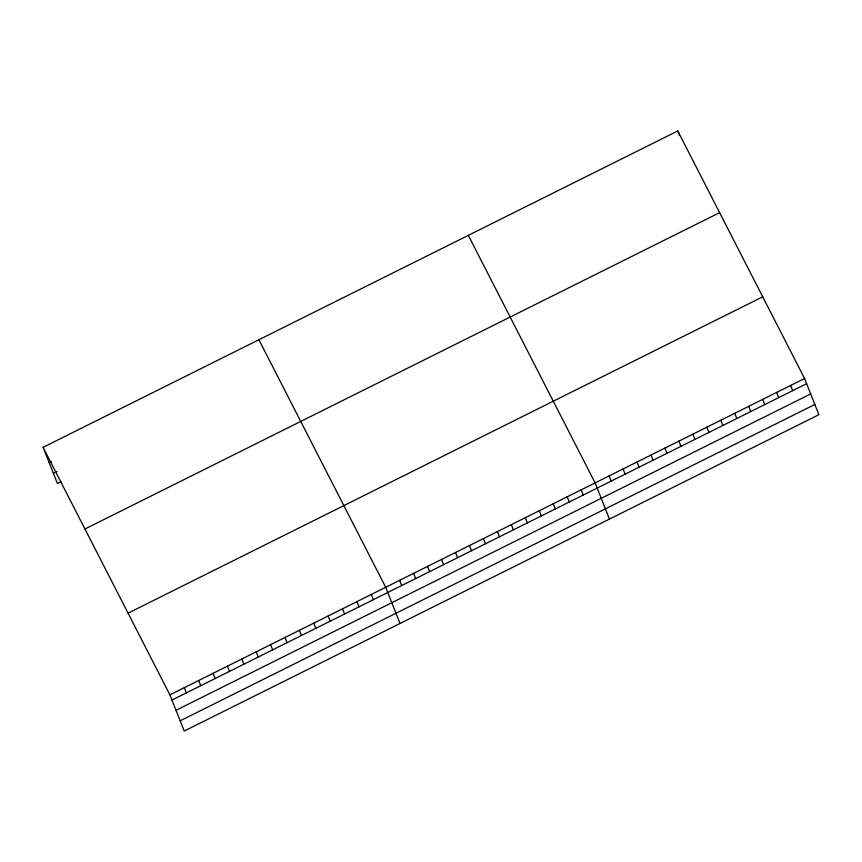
<?xml version="1.0" encoding="UTF-8"?>
<svg xmlns="http://www.w3.org/2000/svg" width="862" height="862" viewBox="0 0 862 862"><rect width="100%" height="100%" fill="white"/><g stroke="black" fill="none" stroke-linecap="round" stroke-linejoin="round"><path stroke-width="1.29" d="M43.1 447.313L677.769 130.959L804.569 378.493L818.9 414.687L184.231 731.041L169.9 694.847L43.1 447.313L57.431 483.507L61.03 481.718M49.209 462.743L51.612 461.547M53.379 473.281L56.978 471.492M84.95 528.999L719.608 212.645M128.061 613.162L762.719 296.808M169.9 694.847L804.569 378.493M171.969 700.052L806.627 383.698M176.02 710.277L810.679 393.923M180.19 720.815L814.849 404.461M468.325 235.358L595.125 482.892L609.456 519.086M258.891 339.747L385.691 587.281L400.022 623.485M790.605 385.454L792.674 390.658M677.769 130.959L679.418 135.129M776.64 392.415L778.709 397.619M762.687 399.375L764.745 404.58M748.722 406.336L750.78 411.54M734.758 413.297L736.816 418.501M720.794 420.257L722.852 425.462M706.829 427.207L708.898 432.422M692.865 434.168L694.934 439.383M678.9 441.128L680.969 446.344M664.947 448.089L667.005 453.304M650.982 455.05L653.04 460.265M637.018 462.01L639.076 467.215M623.054 468.971L625.122 474.175M609.089 475.932L611.158 481.136M581.171 489.853L583.229 495.057M567.207 496.814L569.265 502.018M553.242 503.774L555.3 508.979M539.278 510.724L541.347 515.939M525.314 517.685L527.382 522.9M511.349 524.646L513.418 529.861M497.396 531.606L499.454 536.821M483.431 538.567L485.489 543.771M469.467 545.527L471.525 550.732M455.502 552.488L457.571 557.692M441.538 559.449L443.607 564.653M427.574 566.409L429.642 571.614M413.62 573.37L415.678 578.574M399.656 580.331L401.714 585.535M371.306 594.457L373.365 599.661M356.922 601.622L358.98 606.837M342.537 608.798L344.595 614.003M328.153 615.964L330.211 621.179M313.757 623.14L315.826 628.344M299.373 630.305L301.441 635.52M284.988 637.481L287.057 642.686M270.603 644.647L272.672 649.862M256.219 651.823L258.277 657.027M241.834 658.988L243.892 664.203M227.449 666.164L229.507 671.369M213.065 673.33L215.123 678.545M198.68 680.506L200.738 685.71M184.296 687.671L186.354 692.886"/></g></svg>
